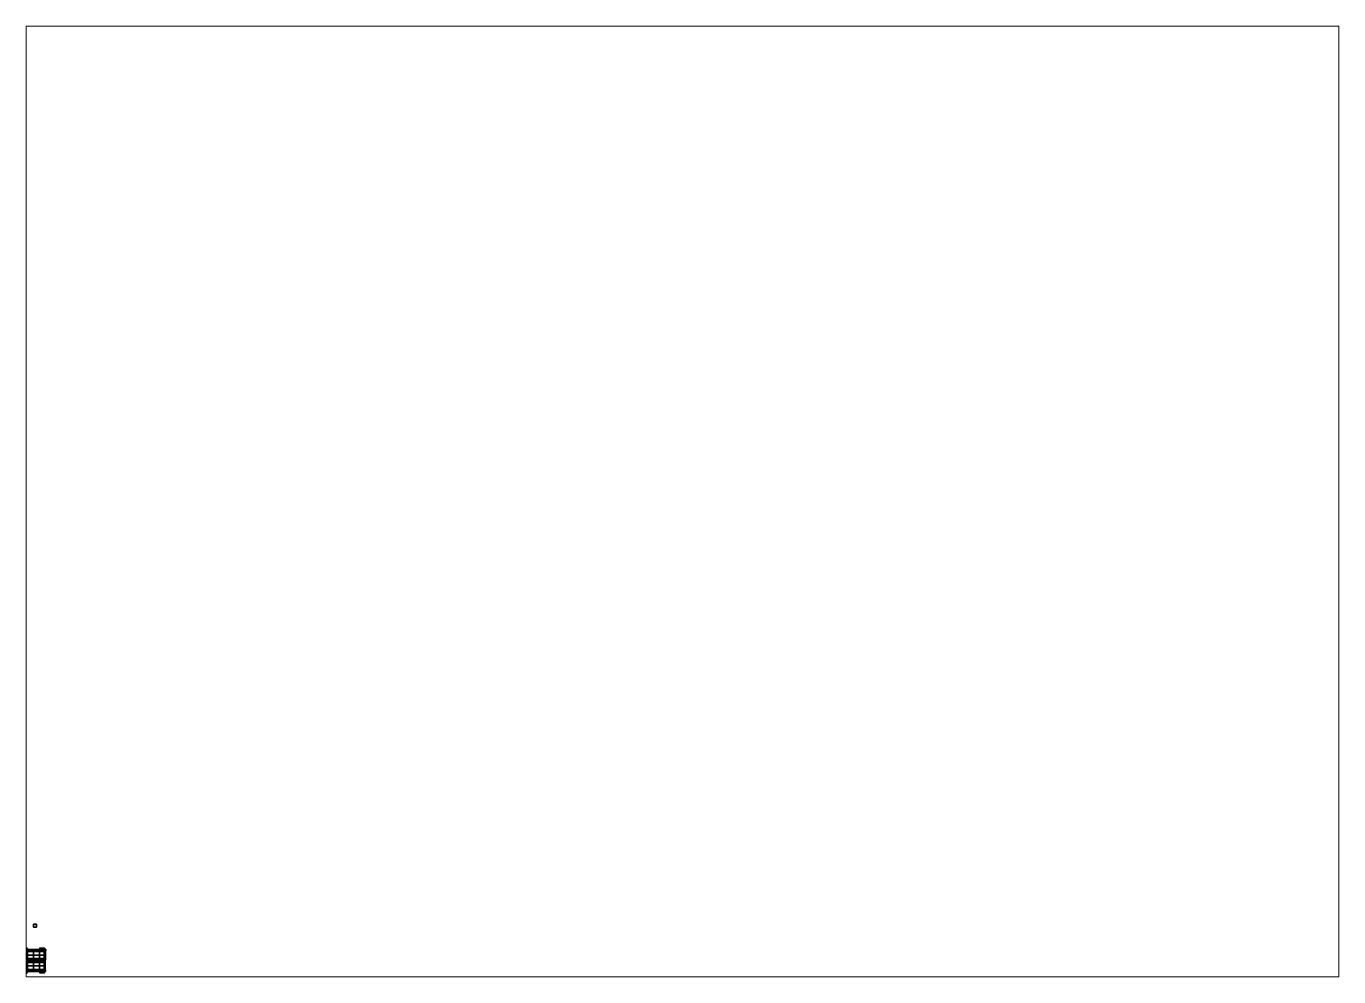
# Paper-space layout 'Layout1' of a CAD drawing. Header units: millimetres. Extents: x 28 to 251, y 20 to 181.
# The model-space entities are those that its viewports show. They can reach past a viewport. Long polylines and large blocks are cut down to what shows.
import ezdxf

# ---------------------------------------------------------------- set-up
doc = ezdxf.new("R2010")
doc.units = ezdxf.units.MM
doc.layers.add('tent', color=3, linetype='Continuous')

msp = doc.modelspace()

# ---------------------------------------------------------------- linework, layer by layer
for points in [[(1, 11.76, -1.05), (1, 11.76, -2.05), (0, 11.76, -2.05), (0, 11.76, -1.05)], [(1, 11.76, -2.05), (1, 10.76, -2.05), (0, 10.76, -2.05), (0, 11.76, -2.05)], [(0, 11.76, -2.05), (0, 10.76, -2.05), (0, 10.76, -1.05), (0, 11.76, -1.05)], [(0, 11.76, -1.05), (0, 10.76, -1.05), (1, 10.76, -1.05), (1, 11.76, -1.05)], [(0, 10.76, -1.05), (0, 10.76, -2.05), (1, 10.76, -2.05), (1, 10.76, -1.05)], [(1, 10.76, -1.05), (1, 10.76, -2.05), (1, 11.76, -2.05), (1, 11.76, -1.05)], [(-3.45, 3.55, 2), (-3.45, 3.55), (-3.55, 3.55), (-3.55, 3.55, 2)], [(-3.55, 3.55, 2), (-3.55, 3.55), (-3.55, 3.45), (-3.55, 3.45, 2)], [(-3.55, 3.45, 2), (-3.55, 3.45), (-3.45, 3.45), (-3.45, 3.45, 2)], [(-3.55, 0.05, 2), (-3.55, 0.05), (-3.55, -0.05), (-3.55, -0.05, 2)], [(-3.45, 0.05, 2), (-3.45, 0.05), (-3.55, 0.05), (-3.55, 0.05, 2)], [(-3.45, 3.45), (-3.45, 3.55), (-3.45, 3.55, 2), (-3.45, 3.45, 2)], [(-3.45, -0.05), (-3.45, 0.05), (-3.45, 0.05, 2), (-3.45, -0.05, 2)], [(3.45, 3.55), (3.45, 3.45), (3.45, 3.45, 2), (3.45, 3.55, 2)], [(3.55, 3.55, 2), (3.55, 3.55), (3.45, 3.55), (3.45, 3.55, 2)], [(3.45, 3.45, 2), (3.45, 3.45), (3.55, 3.45), (3.55, 3.45, 2)], [(3.45, 0.05), (3.45, -0.05), (3.45, -0.05, 2), (3.45, 0.05, 2)], [(3.55, 0.05, 2), (3.55, 0.05), (3.45, 0.05), (3.45, 0.05, 2)], [(3.55, 3.45, 2), (3.55, 3.45), (3.55, 3.55), (3.55, 3.55, 2)], [(3.55, -0.05, 2), (3.55, -0.05), (3.55, 0.05), (3.55, 0.05, 2)], [(-3.55, -0.05, 2), (-3.55, -0.05), (-3.45, -0.05), (-3.45, -0.05, 2)], [(-3.55, -3.45, 2), (-3.55, -3.45), (-3.55, -3.55), (-3.55, -3.55, 2)], [(-3.45, -3.45, 2), (-3.45, -3.45), (-3.55, -3.45), (-3.55, -3.45, 2)], [(-3.55, -3.55, 2), (-3.55, -3.55), (-3.45, -3.55), (-3.45, -3.55, 2)], [(-3.45, -3.55), (-3.45, -3.45), (-3.45, -3.45, 2), (-3.45, -3.55, 2)], [(3.45, -0.05, 2), (3.45, -0.05), (3.55, -0.05), (3.55, -0.05, 2)], [(3.45, -3.45), (3.45, -3.55), (3.45, -3.55, 2), (3.45, -3.45, 2)], [(3.55, -3.45, 2), (3.55, -3.45), (3.45, -3.45), (3.45, -3.45, 2)], [(3.45, -3.55, 2), (3.45, -3.55), (3.55, -3.55), (3.55, -3.55, 2)], [(3.55, -3.55, 2), (3.55, -3.55), (3.55, -3.45), (3.55, -3.45, 2)]]:
    msp.add_3dface(points)
at = {"layer": 'tent'}
for points in [[(-3.88, 3.56), (-4, -3.56), (-3.56, -0.06, 2.01), (-3.56, 0.06, 2.01)], [(-3.56, 3.56, 2.01), (-3.56, 4), (-3.88, 3.56), (-3.56, 3.56, 2.01)], [(-3.88, 3.56), (-3.88, 3.56), (-3.56, 0.06, 2.01), (-3.56, 0.61, 1.95)], [(-3.88, 3.56), (-3.88, 3.56), (-3.56, 0.61, 1.95), (-3.56, 1.75, 1.93)], [(-3.88, 3.56), (-3.88, 3.56), (-3.56, 1.75, 1.93), (-3.56, 2.89, 1.95)], [(-3.88, 3.56), (-3.88, 3.56), (-3.56, 2.89, 1.95), (-3.56, 3.44, 2.01)], [(-3.88, 3.56), (-3.88, 3.56), (-3.56, 3.56, 2.01), (-3.56, 3.44, 2.01)], [(-3.44, 3.56, 2.01), (-1.91, 4), (-3.56, 4), (-3.56, 3.56, 2.01)], [(-3.44, 3.44, 2.01), (-3.44, 3.56, 2.01), (-3.56, 3.56, 2.01), (-3.56, 3.44, 2.01)], [(-3.44, 2.89, 1.95), (-3.44, 3.44, 2.01), (-3.56, 3.44, 2.01), (-3.56, 2.89, 1.95)], [(-3.44, 1.75, 1.93), (-3.44, 2.89, 1.95), (-3.56, 2.89, 1.95), (-3.56, 1.75, 1.93)], [(-3.56, 1.75, 1.93), (-3.56, 0.61, 1.95), (-3.44, 0.61, 1.95), (-3.44, 1.75, 1.93)], [(-3.56, 0.61, 1.95), (-3.56, 0.06, 2.01), (-3.44, 0.06, 2.01), (-3.44, 0.61, 1.95)], [(-3.56, 0.06, 2.01), (-3.56, -0.06, 2.01), (-3.44, -0.06, 2.01), (-3.44, 0.06, 2.01)], [(-1.91, 4), (-1.91, 4), (-3.44, 3.56, 2.01), (-1.91, 3.56, 1.95)], [(-1.91, 3.56, 1.95), (-3.44, 3.56, 2.01), (-3.44, 3.44, 2.01), (-1.91, 3.44, 1.95)], [(-1.91, 2.89, 1.89), (-1.91, 3.44, 1.95), (-3.44, 3.44, 2.01), (-3.44, 2.89, 1.95)], [(-1.91, 1.75, 1.87), (-1.91, 2.89, 1.89), (-3.44, 2.89, 1.95), (-3.44, 1.75, 1.93)], [(-3.44, 1.75, 1.93), (-3.44, 0.61, 1.95), (-1.91, 0.61, 1.89), (-1.91, 1.75, 1.87)], [(-3.44, 0.61, 1.95), (-3.44, 0.06, 2.01), (-1.91, 0.06, 1.95), (-1.91, 0.61, 1.89)], [(-1.91, 0.06, 1.95), (-3.44, 0.06, 2.01), (-3.44, -0.06, 2.01), (-1.91, -0.06, 1.95)], [(0, 3.56, 1.93), (-1.91, 3.56, 1.95), (-1.91, 3.44, 1.95), (0, 3.44, 1.93)], [(0, 2.89, 1.87), (0, 3.44, 1.93), (-1.91, 3.44, 1.95), (-1.91, 2.89, 1.89)], [(0, 1.75, 1.85), (0, 2.89, 1.87), (-1.91, 2.89, 1.89), (-1.91, 1.75, 1.87)], [(-1.91, 1.75, 1.87), (-1.91, 0.61, 1.89), (0, 0.61, 1.87), (0, 1.75, 1.85)], [(-1.91, 0.61, 1.89), (-1.91, 0.06, 1.95), (0, 0.06, 1.93), (0, 0.61, 1.87)], [(0, 0.06, 1.93), (-1.91, 0.06, 1.95), (-1.91, -0.06, 1.95), (0, -0.06, 1.93)], [(0, 3.44, 1.93), (1.91, 3.44, 1.95), (1.91, 3.56, 1.95), (0, 3.56, 1.93)], [(1.91, 2.89, 1.89), (1.91, 3.44, 1.95), (0, 3.44, 1.93), (0, 2.89, 1.87)], [(1.91, 1.75, 1.87), (1.91, 2.89, 1.89), (0, 2.89, 1.87), (0, 1.75, 1.85)], [(0, 1.75, 1.85), (0, 0.61, 1.87), (1.91, 0.61, 1.89), (1.91, 1.75, 1.87)], [(0, 0.61, 1.87), (0, 0.06, 1.93), (1.91, 0.06, 1.95), (1.91, 0.61, 1.89)], [(0, -0.06, 1.93), (1.91, -0.06, 1.95), (1.91, 0.06, 1.95), (0, 0.06, 1.93)], [(3.56, 3.56, 2.01), (3.56, 4), (1.91, 4), (3.44, 3.56, 2.01)], [(1.91, 3.56, 1.95), (3.44, 3.56, 2.01), (1.91, 4)], [(1.91, 3.44, 1.95), (3.44, 3.44, 2.01), (3.44, 3.56, 2.01), (1.91, 3.56, 1.95)], [(3.44, 2.89, 1.95), (3.44, 3.44, 2.01), (1.91, 3.44, 1.95), (1.91, 2.89, 1.89)], [(3.44, 1.75, 1.93), (3.44, 2.89, 1.95), (1.91, 2.89, 1.89), (1.91, 1.75, 1.87)], [(1.91, 1.75, 1.87), (1.91, 0.61, 1.89), (3.44, 0.61, 1.95), (3.44, 1.75, 1.93)], [(1.91, 0.61, 1.89), (1.91, 0.06, 1.95), (3.44, 0.06, 2.01), (3.44, 0.61, 1.95)], [(1.91, -0.06, 1.95), (3.44, -0.06, 2.01), (3.44, 0.06, 2.01), (1.91, 0.06, 1.95)], [(3.56, 3.44, 2.01), (3.56, 3.56, 2.01), (3.44, 3.56, 2.01), (3.44, 3.44, 2.01)], [(3.56, 2.89, 1.95), (3.56, 3.44, 2.01), (3.44, 3.44, 2.01), (3.44, 2.89, 1.95)], [(3.56, 1.75, 1.93), (3.56, 2.89, 1.95), (3.44, 2.89, 1.95), (3.44, 1.75, 1.93)], [(3.44, 1.75, 1.93), (3.44, 0.61, 1.95), (3.56, 0.61, 1.95), (3.56, 1.75, 1.93)], [(3.44, 0.61, 1.95), (3.44, 0.06, 2.01), (3.56, 0.06, 2.01), (3.56, 0.61, 1.95)], [(3.56, -0.06, 2.01), (3.56, 0.06, 2.01), (3.44, 0.06, 2.01), (3.44, -0.06, 2.01)], [(3.56, 3.56, 2.01), (4, 3.56), (3.56, 4), (3.56, 3.56, 2.01)], [(4, 3.56), (4, 3.56), (3.56, 3.56, 2.01), (3.56, 3.44, 2.01)], [(4, 3.56), (4, 3.56), (3.56, 3.44, 2.01), (3.56, 2.89, 1.95)], [(4, 3.56), (4, 3.56), (3.56, 2.89, 1.95), (3.56, 1.75, 1.93)], [(4, 3.56), (4, 3.56), (3.56, 1.75, 1.93), (3.56, 0.61, 1.95)], [(4, 3.56), (4, 3.56), (3.56, 0.61, 1.95), (3.56, 0.06, 2.01)], [(3.88, -3.56), (4, 3.56), (3.56, 0.06, 2.01), (3.56, -0.06, 2.01)], [(-4, -3.56), (-4, -3.56), (-3.56, -0.61, 1.95), (-3.56, -0.06, 2.01)], [(-4, -3.56), (-4, -3.56), (-3.56, -1.75, 1.93), (-3.56, -0.61, 1.95)], [(-4, -3.56), (-4, -3.56), (-3.56, -2.89, 1.95), (-3.56, -1.75, 1.93)], [(-4, -3.56), (-4, -3.56), (-3.56, -3.44, 2.01), (-3.56, -2.89, 1.95)], [(-4, -3.56), (-4, -3.56), (-3.56, -3.56, 2.01), (-3.56, -3.44, 2.01)], [(-3.56, -3.56, 2.01), (-4, -3.56), (-3.56, -4), (-3.56, -3.56, 2.01)], [(-3.44, -0.61, 1.95), (-3.44, -0.06, 2.01), (-3.56, -0.06, 2.01), (-3.56, -0.61, 1.95)], [(-3.44, -1.75, 1.93), (-3.44, -0.61, 1.95), (-3.56, -0.61, 1.95), (-3.56, -1.75, 1.93)], [(-3.56, -1.75, 1.93), (-3.56, -2.89, 1.95), (-3.44, -2.89, 1.95), (-3.44, -1.75, 1.93)], [(-3.56, -2.89, 1.95), (-3.56, -3.44, 2.01), (-3.44, -3.44, 2.01), (-3.44, -2.89, 1.95)], [(-3.56, -3.44, 2.01), (-3.56, -3.56, 2.01), (-3.44, -3.56, 2.01), (-3.44, -3.44, 2.01)], [(-3.56, -3.56, 2.01), (-3.56, -4), (-1.91, -4), (-3.44, -3.56, 2.01)], [(-1.91, -0.61, 1.89), (-1.91, -0.06, 1.95), (-3.44, -0.06, 2.01), (-3.44, -0.61, 1.95)], [(-1.91, -1.75, 1.87), (-1.91, -0.61, 1.89), (-3.44, -0.61, 1.95), (-3.44, -1.75, 1.93)], [(-3.44, -1.75, 1.93), (-3.44, -2.89, 1.95), (-1.91, -2.89, 1.89), (-1.91, -1.75, 1.87)], [(-3.44, -2.89, 1.95), (-3.44, -3.44, 2.01), (-1.91, -3.44, 1.95), (-1.91, -2.89, 1.89)], [(-1.91, -3.44, 1.95), (-3.44, -3.44, 2.01), (-3.44, -3.56, 2.01), (-1.91, -3.56, 1.95)], [(-1.91, -3.56, 1.95), (-3.44, -3.56, 2.01), (-1.91, -4)], [(0, -0.61, 1.87), (0, -0.06, 1.93), (-1.91, -0.06, 1.95), (-1.91, -0.61, 1.89)], [(0, -1.75, 1.85), (0, -0.61, 1.87), (-1.91, -0.61, 1.89), (-1.91, -1.75, 1.87)], [(-1.91, -1.75, 1.87), (-1.91, -2.89, 1.89), (0, -2.89, 1.87), (0, -1.75, 1.85)], [(-1.91, -2.89, 1.89), (-1.91, -3.44, 1.95), (0, -3.44, 1.93), (0, -2.89, 1.87)], [(0, -3.44, 1.93), (-1.91, -3.44, 1.95), (-1.91, -3.56, 1.95), (0, -3.56, 1.93)], [(1.91, -0.61, 1.89), (1.91, -0.06, 1.95), (0, -0.06, 1.93), (0, -0.61, 1.87)], [(1.91, -1.75, 1.87), (1.91, -0.61, 1.89), (0, -0.61, 1.87), (0, -1.75, 1.85)], [(0, -1.75, 1.85), (0, -2.89, 1.87), (1.91, -2.89, 1.89), (1.91, -1.75, 1.87)], [(0, -2.89, 1.87), (0, -3.44, 1.93), (1.91, -3.44, 1.95), (1.91, -2.89, 1.89)], [(0, -3.56, 1.93), (1.91, -3.56, 1.95), (1.91, -3.44, 1.95), (0, -3.44, 1.93)], [(3.44, -0.61, 1.95), (3.44, -0.06, 2.01), (1.91, -0.06, 1.95), (1.91, -0.61, 1.89)], [(3.44, -1.75, 1.93), (3.44, -0.61, 1.95), (1.91, -0.61, 1.89), (1.91, -1.75, 1.87)], [(1.91, -1.75, 1.87), (1.91, -2.89, 1.89), (3.44, -2.89, 1.95), (3.44, -1.75, 1.93)], [(1.91, -2.89, 1.89), (1.91, -3.44, 1.95), (3.44, -3.44, 2.01), (3.44, -2.89, 1.95)], [(1.91, -3.56, 1.95), (3.44, -3.56, 2.01), (3.44, -3.44, 2.01), (1.91, -3.44, 1.95)], [(1.91, -4), (1.91, -4), (3.44, -3.56, 2.01), (1.91, -3.56, 1.95)], [(3.44, -3.56, 2.01), (1.91, -4), (3.56, -4), (3.56, -3.56, 2.01)], [(3.56, -0.61, 1.95), (3.56, -0.06, 2.01), (3.44, -0.06, 2.01), (3.44, -0.61, 1.95)], [(3.56, -1.75, 1.93), (3.56, -0.61, 1.95), (3.44, -0.61, 1.95), (3.44, -1.75, 1.93)], [(3.44, -1.75, 1.93), (3.44, -2.89, 1.95), (3.56, -2.89, 1.95), (3.56, -1.75, 1.93)], [(3.44, -2.89, 1.95), (3.44, -3.44, 2.01), (3.56, -3.44, 2.01), (3.56, -2.89, 1.95)], [(3.44, -3.44, 2.01), (3.44, -3.56, 2.01), (3.56, -3.56, 2.01), (3.56, -3.44, 2.01)], [(3.88, -3.56), (3.88, -3.56), (3.56, -0.06, 2.01), (3.56, -0.61, 1.95)], [(3.88, -3.56), (3.88, -3.56), (3.56, -0.61, 1.95), (3.56, -1.75, 1.93)], [(3.88, -3.56), (3.88, -3.56), (3.56, -1.75, 1.93), (3.56, -2.89, 1.95)], [(3.88, -3.56), (3.88, -3.56), (3.56, -2.89, 1.95), (3.56, -3.44, 2.01)], [(3.88, -3.56), (3.88, -3.56), (3.56, -3.56, 2.01), (3.56, -3.44, 2.01)], [(3.56, -3.56, 2.01), (3.56, -4), (3.88, -3.56), (3.56, -3.56, 2.01)]]:
    msp.add_3dface(points, dxfattribs=at)

psp = doc.layouts.get("Layout1")

# ---------------------------------------------------------------- viewports
at = {"layer": '0'}
psp.add_viewport(center=(139.22, 100.81), size=(222.76, 161.29), view_center_point=(210, 148.5), view_height=307.4901, dxfattribs=at)

doc.saveas('drawing.dxf')
